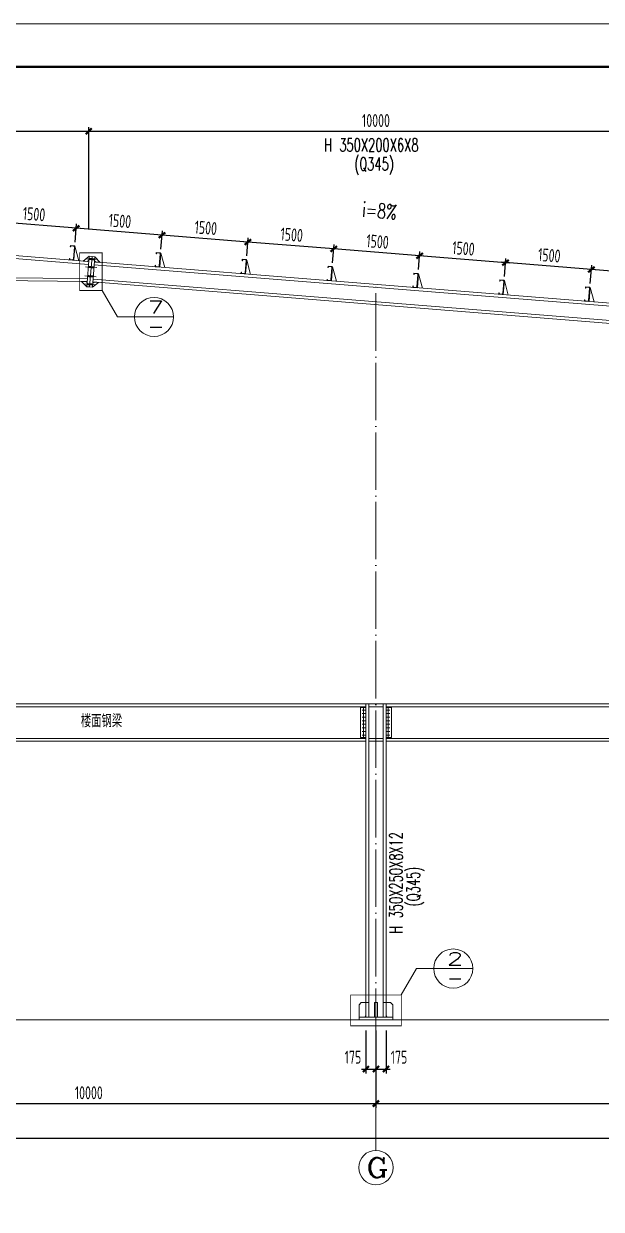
# Model space of a CAD drawing. Header units: millimetres. Extents: x 19781 to 898973, y -947928 to -267362.
# Drawn here: x 629156 to 649270, y -479210 to -437940 of the extents above; entities that cross this region are included whole.
import ezdxf

# ---------------------------------------------------------------- set-up
doc = ezdxf.new("R2010")
doc.units = ezdxf.units.MM
doc.header["$LTSCALE"] = 100
doc.linetypes.add('DOTE', pattern=[2.42, 2, -0.2, 0.02, -0.2])
doc.layers.get('0').update_dxf_attribs({"lineweight": 18})
for name, color, linetype, lineweight in [('10', 7, 'Continuous', 18), ('11', 3, 'Continuous', 18), ('114', 2, 'Continuous', 18), ('14', 2, 'Continuous', 18), ('2002', 2, 'Continuous', 18), ('AXIS', 3, 'Continuous', 18), ('AXIS_TEXT', 7, 'Continuous', 18), ('BORDER', 7, 'Continuous', 18), ('DIM', 3, 'Continuous', 18), ('DIM_IDEN', 3, 'Continuous', 18), ('DIM_SYMB', 3, 'Continuous', 18), ('DOTE', 1, 'DOTE', 18), ('J', 4, 'Continuous', 18), ('PUB_TEXT', 7, 'Continuous', 18), ('TEXT', 7, 'Continuous', 18)]:
    doc.layers.add(name, color=color, linetype=linetype, lineweight=lineweight)
doc.styles.add('_TCH_AXIS', font='complex.shx', dxfattribs={"bigfont": 'gbcbig.shx'})
doc.styles.add('_TCH_DIM', font='simplex.shx', dxfattribs={"bigfont": 'gbcbig.shx'})
doc.styles.add('_TCH_LABEL', font='complex.shx', dxfattribs={"bigfont": 'gbcbig.shx'})
doc.styles.add('COMPLEX', font='complex.shx', dxfattribs={"bigfont": 'gbcbig.shx'})
doc.styles.add('HZ1', font='txt.shx', dxfattribs={"bigfont": 'hztxt.shx'})
doc.styles.add('TSSD_REIN', font='tssdeng.shx', dxfattribs={"width": 0.7, "bigfont": 'hztxt.shx'})
doc.dimstyles.new('TSSD_100_100', dxfattribs={"dimtxt": 300, "dimasz": 100, "dimexe": 100, "dimexo": 250, "dimgap": 100, "dimtad": 1, "dimdec": 0, "dimzin": 0, "dimdsep": 46, "dimtxsty": 'TSSD_REIN', "dimblk": 'ARCHTICK', "dimcen": 0, "dimdle": 100, "dimclrt": 7, "dimadec": 0, "dimazin": 0, "dimtfac": 1, "dimtdec": 0, "dimtix": 1, "dimtmove": 2, "dimatfit": 3, "dimfxl": 1, "dimtolj": 1, "dimtzin": 0, "dimarcsym": 0})

# ---------------------------------------------------------------- blocks, each defined once
blk = doc.blocks.new('_ArchTick_0')
at = {"color": 0, "linetype": 'ByBlock'}
blk.add_lwpolyline([(-0.71, -0.71, 0.5, 0.5, 0), (0.71, 0.71, 0.5, 0.5, 0)], format="xyseb", dxfattribs=at)
blk = doc.blocks.new('*X524')
at = {"layer": 'DIM', "color": 0, "lineweight": -2, "ltscale": 100, "transparency": 16777216}
for p, q in [((621423, -445074), (621423, -441536)), ((631423, -445074), (631423, -441536)), ((621273, -441686), (631573, -441686))]:
    blk.add_line(p, q, dxfattribs=at)
at = {"layer": 'DIM', "color": 0, "lineweight": -2, "ltscale": 100, "transparency": 16777216, "xscale": 150, "yscale": 150, "zscale": 150, "rotation": 180}
blk.add_blockref('_ArchTick_0', (621423, -441686), dxfattribs=at)
at = {"layer": 'DIM', "color": 0, "lineweight": -2, "ltscale": 100, "transparency": 16777216, "xscale": 150, "yscale": 150, "zscale": 150}
blk.add_blockref('_ArchTick_0', (631423, -441686), dxfattribs=at)
at = {"layer": 'DIM', "color": 7, "ltscale": 100, "transparency": 16777216, "insert": (626423, -441311), "char_height": 450, "width": 3330, "attachment_point": 5, "style": 'TSSD_REIN'}
blk.add_mtext('5000', dxfattribs=at)
blk = doc.blocks.new('_ARCHTICK')
at = {"color": 0, "linetype": 'ByBlock', "const_width": 0.5}
blk.add_lwpolyline([(-0.5, -0.5), (0.5, 0.5)], dxfattribs=at)
blk = doc.blocks.new('*X525')
at = {"layer": 'DIM', "color": 0, "lineweight": -2, "ltscale": 100, "transparency": 16777216}
for p, q in [((631423, -445074), (631423, -441536)), ((651423, -445074), (651423, -441536)), ((631273, -441686), (651573, -441686))]:
    blk.add_line(p, q, dxfattribs=at)
at = {"layer": 'DIM', "color": 0, "lineweight": -2, "ltscale": 100, "transparency": 16777216, "xscale": 150, "yscale": 150, "zscale": 150, "rotation": 180}
blk.add_blockref('_ArchTick_0', (631423, -441686), dxfattribs=at)
at = {"layer": 'DIM', "color": 0, "lineweight": -2, "ltscale": 100, "transparency": 16777216, "xscale": 150, "yscale": 150, "zscale": 150}
blk.add_blockref('_ArchTick_0', (651423, -441686), dxfattribs=at)
at = {"layer": 'DIM', "color": 7, "ltscale": 100, "transparency": 16777216, "insert": (641423, -441311), "char_height": 450, "width": 4095, "attachment_point": 5, "style": 'TSSD_REIN'}
blk.add_mtext('10000', dxfattribs=at)
blk = doc.blocks.new('A$C006D4F7D')
for p, q in [((54, 200), (0, 0)), ((54, 200), (58, 200)), ((70, 6), (54, 200)), ((74, 6), (58, 205))]:
    blk.add_line(p, q)
at = {"layer": 'J'}
blk.add_lwpolyline([(128, 24), (128, 30), (132, 31), (134, 11), (74, 6), (58, 205), (118, 210), (119, 190), (115, 190), (115, 196, 0.414214), (104, 205), (72, 202, 0.414214), (63, 192), (77, 20, 0.414214), (87, 11), (119, 14, 0.414214)], format="xyb", close=True, dxfattribs=at)
blk = doc.blocks.new('*X546')
at = {"layer": 'DIM', "color": 0, "lineweight": -2, "ltscale": 100, "transparency": 16777216}
for p, q in [((631131, -445074), (627842, -444810)), ((627953, -445304), (628003, -444673)), ((630943, -445543), (630994, -444912))]:
    blk.add_line(p, q, dxfattribs=at)
at = {"layer": 'DIM', "color": 0, "lineweight": -2, "ltscale": 100, "transparency": 16777216, "xscale": 150, "yscale": 150, "zscale": 150}
for p, rotation in [((627992, -444822), 175.426080130035), ((630982, -445062), 355.426080130035)]:
    blk.add_blockref('_ArchTick_0', p, dxfattribs=dict(at, rotation=rotation))
at = {"layer": 'DIM', "color": 7, "ltscale": 100, "transparency": 16777216, "insert": (629517, -444568), "char_height": 450, "width": 3195, "attachment_point": 5, "rotation": 355.4261, "style": 'TSSD_REIN'}
blk.add_mtext('1500', dxfattribs=at)
blk = doc.blocks.new('*X547')
at = {"layer": 'DIM', "color": 0, "lineweight": -2, "ltscale": 100, "transparency": 16777216}
for p, q in [((634122, -445313), (630832, -445050)), ((630943, -445543), (630994, -444912)), ((633934, -445783), (633984, -445151))]:
    blk.add_line(p, q, dxfattribs=at)
at = {"layer": 'DIM', "color": 0, "lineweight": -2, "ltscale": 100, "transparency": 16777216, "xscale": 150, "yscale": 150, "zscale": 150}
for p, rotation in [((630982, -445062), 175.4260801300339), ((633972, -445301), 355.4260801300339)]:
    blk.add_blockref('_ArchTick_0', p, dxfattribs=dict(at, rotation=rotation))
at = {"layer": 'DIM', "color": 7, "ltscale": 100, "transparency": 16777216, "insert": (632507, -444807), "char_height": 450, "width": 3195, "attachment_point": 5, "rotation": 355.4261, "style": 'TSSD_REIN'}
blk.add_mtext('1500', dxfattribs=at)
blk = doc.blocks.new('*X548')
at = {"layer": 'DIM', "color": 0, "lineweight": -2, "ltscale": 100, "transparency": 16777216}
for p, q in [((637112, -445552), (633823, -445289)), ((633934, -445783), (633984, -445151)), ((636924, -446022), (636975, -445391))]:
    blk.add_line(p, q, dxfattribs=at)
at = {"layer": 'DIM', "color": 0, "lineweight": -2, "ltscale": 100, "transparency": 16777216, "xscale": 150, "yscale": 150, "zscale": 150}
for p, rotation in [((633972, -445301), 175.4260801300337), ((636963, -445540), 355.4260801300337)]:
    blk.add_blockref('_ArchTick_0', p, dxfattribs=dict(at, rotation=rotation))
at = {"layer": 'DIM', "color": 7, "ltscale": 100, "transparency": 16777216, "insert": (635498, -445047), "char_height": 450, "width": 3195, "attachment_point": 5, "rotation": 355.4261, "style": 'TSSD_REIN'}
blk.add_mtext('1500', dxfattribs=at)
blk = doc.blocks.new('*X549')
at = {"layer": 'DIM', "color": 0, "lineweight": -2, "ltscale": 100, "transparency": 16777216}
for p, q in [((640103, -445791), (636813, -445528)), ((636924, -446022), (636975, -445391)), ((639915, -446261), (639965, -445630))]:
    blk.add_line(p, q, dxfattribs=at)
at = {"layer": 'DIM', "color": 0, "lineweight": -2, "ltscale": 100, "transparency": 16777216, "xscale": 150, "yscale": 150, "zscale": 150}
for p, rotation in [((636963, -445540), 175.4260801300337), ((639953, -445779), 355.4260801300337)]:
    blk.add_blockref('_ArchTick_0', p, dxfattribs=dict(at, rotation=rotation))
at = {"layer": 'DIM', "color": 7, "ltscale": 100, "transparency": 16777216, "insert": (638488, -445286), "char_height": 450, "width": 3195, "attachment_point": 5, "rotation": 355.4261, "style": 'TSSD_REIN'}
blk.add_mtext('1500', dxfattribs=at)
blk = doc.blocks.new('*X550')
at = {"layer": 'DIM', "color": 0, "lineweight": -2, "ltscale": 100, "transparency": 16777216}
for p, q in [((639915, -446261), (639965, -445630)), ((643093, -446030), (639804, -445767)), ((642905, -446500), (642956, -445869))]:
    blk.add_line(p, q, dxfattribs=at)
at = {"layer": 'DIM', "color": 0, "lineweight": -2, "ltscale": 100, "transparency": 16777216, "xscale": 150, "yscale": 150, "zscale": 150}
for p, rotation in [((639953, -445779), 175.4260801300339), ((642944, -446019), 355.4260801300339)]:
    blk.add_blockref('_ArchTick_0', p, dxfattribs=dict(at, rotation=rotation))
at = {"layer": 'DIM', "color": 7, "ltscale": 100, "transparency": 16777216, "insert": (641478, -445525), "char_height": 450, "width": 3195, "attachment_point": 5, "rotation": 355.4261, "style": 'TSSD_REIN'}
blk.add_mtext('1500', dxfattribs=at)
blk = doc.blocks.new('*X551')
at = {"layer": 'DIM', "color": 0, "lineweight": -2, "ltscale": 100, "transparency": 16777216}
for p, q in [((646084, -446270), (642794, -446007)), ((642905, -446500), (642956, -445869)), ((645896, -446740), (645946, -446108))]:
    blk.add_line(p, q, dxfattribs=at)
at = {"layer": 'DIM', "color": 0, "lineweight": -2, "ltscale": 100, "transparency": 16777216, "xscale": 150, "yscale": 150, "zscale": 150}
for p, rotation in [((642944, -446019), 175.4260801300339), ((645934, -446258), 355.4260801300339)]:
    blk.add_blockref('_ArchTick_0', p, dxfattribs=dict(at, rotation=rotation))
at = {"layer": 'DIM', "color": 7, "ltscale": 100, "transparency": 16777216, "insert": (644469, -445764), "char_height": 450, "width": 3195, "attachment_point": 5, "rotation": 355.4261, "style": 'TSSD_REIN'}
blk.add_mtext('1500', dxfattribs=at)
blk = doc.blocks.new('*X552')
at = {"layer": 'DIM', "color": 0, "lineweight": -2, "ltscale": 100, "transparency": 16777216}
for p, q in [((645896, -446740), (645946, -446108)), ((649074, -446509), (645785, -446246)), ((648886, -446979), (648937, -446347))]:
    blk.add_line(p, q, dxfattribs=at)
at = {"layer": 'DIM', "color": 0, "lineweight": -2, "ltscale": 100, "transparency": 16777216, "xscale": 150, "yscale": 150, "zscale": 150}
for p, rotation in [((645934, -446258), 175.4260801300335), ((648925, -446497), 355.4260801300335)]:
    blk.add_blockref('_ArchTick_0', p, dxfattribs=dict(at, rotation=rotation))
at = {"layer": 'DIM', "color": 7, "ltscale": 100, "transparency": 16777216, "insert": (647459, -446004), "char_height": 450, "width": 3195, "attachment_point": 5, "rotation": 355.4261, "style": 'TSSD_REIN'}
blk.add_mtext('1500', dxfattribs=at)
blk = doc.blocks.new('*X553')
at = {"layer": 'DIM', "color": 0, "lineweight": -2, "ltscale": 100, "transparency": 16777216}
for p, q in [((652065, -446748), (648775, -446485)), ((648886, -446979), (648937, -446347)), ((651877, -447218), (651927, -446587))]:
    blk.add_line(p, q, dxfattribs=at)
at = {"layer": 'DIM', "color": 0, "lineweight": -2, "ltscale": 100, "transparency": 16777216, "xscale": 150, "yscale": 150, "zscale": 150}
for p, rotation in [((648925, -446497), 175.4260801300329), ((651915, -446736), 355.426080130033)]:
    blk.add_blockref('_ArchTick_0', p, dxfattribs=dict(at, rotation=rotation))
at = {"layer": 'DIM', "color": 7, "ltscale": 100, "transparency": 16777216, "insert": (650450, -446243), "char_height": 450, "width": 3195, "attachment_point": 5, "rotation": 355.4261, "style": 'TSSD_REIN'}
blk.add_mtext('1500', dxfattribs=at)
blk = doc.blocks.new('_AXISO')
blk.add_circle((0, 0), 0.5)
at = {"layer": 'AXIS_TEXT', "style": 'COMPLEX', "width": 1.04167}
blk.add_attdef('A', (-0.25, -0.28), '', height=0.56, dxfattribs=at)
blk = doc.blocks.new('*X557')
at = {"layer": 'DIM', "color": 0, "lineweight": -2, "ltscale": 100, "transparency": 16777216}
for p, q in [((581423, -475010), (581423, -476879)), ((661423, -475010), (661423, -476879)), ((581273, -476729), (661573, -476729))]:
    blk.add_line(p, q, dxfattribs=at)
at = {"layer": 'DIM', "color": 0, "lineweight": -2, "ltscale": 100, "transparency": 16777216, "xscale": 150, "yscale": 150, "zscale": 150, "rotation": 180}
blk.add_blockref('_ArchTick_0', (581423, -476729), dxfattribs=at)
at = {"layer": 'DIM', "color": 0, "lineweight": -2, "ltscale": 100, "transparency": 16777216, "xscale": 150, "yscale": 150, "zscale": 150}
blk.add_blockref('_ArchTick_0', (661423, -476729), dxfattribs=at)
at = {"layer": 'DIM', "color": 7, "ltscale": 100, "transparency": 16777216, "insert": (621423, -476354), "char_height": 450, "width": 4230, "attachment_point": 5, "style": 'TSSD_REIN'}
blk.add_mtext('40000', dxfattribs=at)
blk = doc.blocks.new('*X561')
at = {"layer": 'DIM', "color": 0, "lineweight": -2, "ltscale": 100, "transparency": 16777216}
for p, q in [((621423, -473810), (621423, -475679)), ((641423, -473810), (641423, -475679)), ((621273, -475529), (641573, -475529))]:
    blk.add_line(p, q, dxfattribs=at)
at = {"layer": 'DIM', "color": 0, "lineweight": -2, "ltscale": 100, "transparency": 16777216, "xscale": 150, "yscale": 150, "zscale": 150, "rotation": 180}
blk.add_blockref('_ArchTick_0', (621423, -475529), dxfattribs=at)
at = {"layer": 'DIM', "color": 0, "lineweight": -2, "ltscale": 100, "transparency": 16777216, "xscale": 150, "yscale": 150, "zscale": 150}
blk.add_blockref('_ArchTick_0', (641423, -475529), dxfattribs=at)
at = {"layer": 'DIM', "color": 7, "ltscale": 100, "transparency": 16777216, "insert": (631423, -475154), "char_height": 450, "width": 4095, "attachment_point": 5, "style": 'TSSD_REIN'}
blk.add_mtext('10000', dxfattribs=at)
blk = doc.blocks.new('*X562')
at = {"layer": 'DIM', "color": 0, "lineweight": -2, "ltscale": 100, "transparency": 16777216}
for p, q in [((641423, -473810), (641423, -475679)), ((661423, -473810), (661423, -475679)), ((641273, -475529), (661573, -475529))]:
    blk.add_line(p, q, dxfattribs=at)
at = {"layer": 'DIM', "color": 0, "lineweight": -2, "ltscale": 100, "transparency": 16777216, "xscale": 150, "yscale": 150, "zscale": 150, "rotation": 180}
blk.add_blockref('_ArchTick_0', (641423, -475529), dxfattribs=at)
at = {"layer": 'DIM', "color": 0, "lineweight": -2, "ltscale": 100, "transparency": 16777216, "xscale": 150, "yscale": 150, "zscale": 150}
blk.add_blockref('_ArchTick_0', (661423, -475529), dxfattribs=at)
at = {"layer": 'DIM', "color": 7, "ltscale": 100, "transparency": 16777216, "insert": (651423, -475154), "char_height": 450, "width": 4095, "attachment_point": 5, "style": 'TSSD_REIN'}
blk.add_mtext('10000', dxfattribs=at)
blk = doc.blocks.new('*X566')
at = {"layer": 'DIM', "color": 0, "lineweight": -2, "ltscale": 100, "transparency": 16777216}
for p, q in [((641423, -472992), (641423, -474479)), ((641773, -472992), (641773, -474479)), ((641273, -474329), (641923, -474329))]:
    blk.add_line(p, q, dxfattribs=at)
at = {"layer": 'DIM', "color": 0, "lineweight": -2, "ltscale": 100, "transparency": 16777216, "xscale": 150, "yscale": 150, "zscale": 150, "rotation": 180}
blk.add_blockref('_ArchTick_0', (641423, -474329), dxfattribs=at)
at = {"layer": 'DIM', "color": 0, "lineweight": -2, "ltscale": 100, "transparency": 16777216, "xscale": 150, "yscale": 150, "zscale": 150}
blk.add_blockref('_ArchTick_0', (641773, -474329), dxfattribs=at)
at = {"layer": 'DIM', "color": 7, "ltscale": 100, "transparency": 16777216, "insert": (642225, -473916), "char_height": 450, "width": 2295, "attachment_point": 5, "style": 'TSSD_REIN'}
blk.add_mtext('175', dxfattribs=at)
blk = doc.blocks.new('*X567')
at = {"layer": 'DIM', "color": 0, "lineweight": -2, "ltscale": 100, "transparency": 16777216}
for p, q in [((641073, -472992), (641073, -474479)), ((641423, -472992), (641423, -474479)), ((640923, -474329), (641573, -474329))]:
    blk.add_line(p, q, dxfattribs=at)
at = {"layer": 'DIM', "color": 0, "lineweight": -2, "ltscale": 100, "transparency": 16777216, "xscale": 150, "yscale": 150, "zscale": 150, "rotation": 180}
blk.add_blockref('_ArchTick_0', (641073, -474329), dxfattribs=at)
at = {"layer": 'DIM', "color": 0, "lineweight": -2, "ltscale": 100, "transparency": 16777216, "xscale": 150, "yscale": 150, "zscale": 150}
blk.add_blockref('_ArchTick_0', (641423, -474329), dxfattribs=at)
at = {"layer": 'DIM', "color": 7, "ltscale": 100, "transparency": 16777216, "insert": (640622, -473916), "char_height": 450, "width": 2295, "attachment_point": 5, "style": 'TSSD_REIN'}
blk.add_mtext('175', dxfattribs=at)

msp = doc.modelspace()

# ---------------------------------------------------------------- hatches: boundary and pattern name
at = {"layer": '10'}
for points in [[(640993.21, -461797.18), (640966.96, -461831.31), (640993.21, -461865.43), (641019.46, -461831.31)], [(641853.21, -461797.18), (641826.96, -461831.31), (641853.21, -461865.43), (641879.46, -461831.31)], [(640993.21, -461921.53), (640966.96, -461955.66), (640993.21, -461989.78), (641019.46, -461955.66)], [(640993.21, -462045.88), (640966.96, -462080.01), (640993.21, -462114.13), (641019.46, -462080.01)], [(640993.21, -462170.23), (640966.96, -462204.35), (640993.21, -462238.48), (641019.46, -462204.35)], [(641853.21, -461921.53), (641826.96, -461955.66), (641853.21, -461989.78), (641879.46, -461955.66)], [(641853.21, -462045.88), (641826.96, -462080.01), (641853.21, -462114.13), (641879.46, -462080.01)], [(641853.21, -462170.23), (641826.96, -462204.35), (641853.21, -462238.48), (641879.46, -462204.35)], [(640993.21, -462294.58), (640966.96, -462328.7), (640993.21, -462362.83), (641019.46, -462328.7)], [(640993.21, -462418.92), (640966.96, -462453.05), (640993.21, -462487.17), (641019.46, -462453.05)], [(640993.21, -462543.27), (640966.96, -462577.4), (640993.21, -462611.52), (641019.46, -462577.4)], [(641853.21, -462294.58), (641826.96, -462328.7), (641853.21, -462362.83), (641879.46, -462328.7)], [(641853.21, -462418.92), (641826.96, -462453.05), (641853.21, -462487.17), (641879.46, -462453.05)], [(641853.21, -462543.27), (641826.96, -462577.4), (641853.21, -462611.52), (641879.46, -462577.4)], [(640993.21, -462667.62), (640966.96, -462701.74), (640993.21, -462735.87), (641019.46, -462701.74)], [(641853.21, -462667.62), (641826.96, -462701.74), (641853.21, -462735.87), (641879.46, -462701.74)]]:
    msp.add_hatch(color=256, dxfattribs=at).paths.add_polyline_path(points, flags=0)

# ---------------------------------------------------------------- linework, layer by layer
at = {"layer": '10', "color": 253, "linetype": 'ByBlock'}
for p, q in [((640993.21, -461752.56), (640993.21, -461910.06)), ((641853.21, -461752.56), (641853.21, -461910.06)), ((641045.71, -461831.31), (640940.71, -461831.31)), ((641045.71, -461955.66), (640940.71, -461955.66)), ((641045.71, -462080.01), (640940.71, -462080.01)), ((641045.71, -462204.35), (640940.71, -462204.35)), ((640993.21, -461876.91), (640993.21, -462034.41)), ((640993.21, -462001.26), (640993.21, -462158.76)), ((640993.21, -462125.6), (640993.21, -462283.1)), ((641905.71, -461831.31), (641800.7, -461831.31)), ((641905.71, -461955.66), (641800.7, -461955.66)), ((641905.71, -462080.01), (641800.7, -462080.01)), ((641905.71, -462204.35), (641800.7, -462204.35)), ((641853.21, -461876.91), (641853.21, -462034.41)), ((641853.21, -462001.26), (641853.21, -462158.76)), ((641853.21, -462125.6), (641853.21, -462283.1)), ((641045.71, -462328.7), (640940.71, -462328.7)), ((641045.71, -462453.05), (640940.71, -462453.05)), ((641045.71, -462577.4), (640940.71, -462577.4)), ((640993.21, -462249.95), (640993.21, -462407.45)), ((640993.21, -462374.3), (640993.21, -462531.8)), ((640993.21, -462498.65), (640993.21, -462656.15)), ((640993.21, -462623), (640993.21, -462780.49)), ((641905.71, -462328.7), (641800.7, -462328.7)), ((641905.71, -462453.05), (641800.7, -462453.05)), ((641905.71, -462577.4), (641800.7, -462577.4)), ((641853.21, -462249.95), (641853.21, -462407.45)), ((641853.21, -462374.3), (641853.21, -462531.8)), ((641853.21, -462498.65), (641853.21, -462656.15)), ((641853.21, -462623), (641853.21, -462780.49)), ((641045.71, -462701.74), (640940.71, -462701.74)), ((641905.71, -462701.74), (641800.7, -462701.74))]:
    msp.add_line(p, q, dxfattribs=at)
at = {"layer": '11'}
for p, q in [((621423.21, -445416.53), (631423.21, -446216.53)), ((621423.21, -445516.85), (631415.23, -446316.21)), ((631614.6, -446332.16), (651215.86, -447900.26)), ((631622.57, -446232.47), (651223.82, -447800.58)), ((622023.21, -446719.3), (631375.38, -446814.37)), ((622023.21, -446819.3), (631367.38, -446914.3)), ((631566.74, -446930.24), (651168.03, -448498.35)), ((631574.72, -446830.56), (651176, -448398.67)), ((621823.21, -461616.53), (641073.21, -461616.53)), ((621823.21, -461716.53), (641073.21, -461716.53)), ((641073.21, -472516.53), (641073.21, -461616.53)), ((641073.21, -461616.53), (641173.21, -461616.53)), ((641073.21, -461616.53), (641073.21, -461716.53)), ((641173.21, -472516.53), (641173.21, -461616.53)), ((641673.21, -472516.53), (641673.21, -461616.53)), ((641673.21, -461616.53), (641773.21, -461616.53)), ((641773.21, -472516.53), (641773.21, -461616.53)), ((641773.21, -461616.53), (660523.21, -461616.53)), ((641773.21, -461716.53), (660523.21, -461716.53)), ((621823.21, -462816.53), (641073.21, -462816.53)), ((621823.21, -462916.53), (641073.21, -462916.53)), ((641073.21, -462816.53), (641073.21, -462916.53)), ((641773.21, -462816.53), (660523.21, -462816.53)), ((641773.21, -462916.53), (660523.21, -462916.53))]:
    msp.add_line(p, q, dxfattribs=at)
at = {"layer": '114', "color": 2, "linetype": 'ByBlock'}
for p, q in [((631330.7, -446118.84), (631729.42, -446150.74)), ((631308.37, -446397.95), (631707.1, -446429.85)), ((631282.87, -446716.68), (631681.59, -446748.59)), ((631260.52, -446996.04), (631659.24, -447027.94))]:
    msp.add_line(p, q, dxfattribs=at)
at = {"layer": '114', "color": 1}
for points in [[(631430.38, -446126.81, 70, 70, 0), (631629.75, -446142.76, 70, 70, 0)], [(631408.05, -446405.93, 70, 70, 0), (631607.42, -446421.88, 70, 70, 0)], [(631382.55, -446724.66, 70, 70, 0), (631581.91, -446740.61, 70, 70, 0)], [(631360.2, -447004.02, 70, 70, 0), (631559.57, -447019.97, 70, 70, 0)]]:
    msp.add_lwpolyline(points, format="xyseb", dxfattribs=at)
at = {"layer": '14'}
for p, q in [((631223.84, -446200.58), (631437.56, -446037.1)), ((631353.02, -447093.73), (631437.56, -446037.1)), ((631437.56, -446037.1), (631426.4, -446176.65)), ((631437.56, -446037.1), (631537.24, -446045.08)), ((631537.24, -446045.08), (631452.7, -447101.7)), ((631452.7, -447101.7), (631537.24, -446045.08)), ((631537.24, -446045.08), (631636.92, -446053.05)), ((631636.92, -446053.05), (631552.38, -447109.68)), ((631625.76, -446192.6), (631636.92, -446053.05)), ((631636.92, -446053.05), (631821.93, -446248.42)), ((631383.33, -446213.34), (631223.84, -446200.58)), ((631426.4, -446176.65), (631383.33, -446213.34)), ((631662.44, -446235.66), (631625.76, -446192.6)), ((631821.93, -446248.42), (631662.44, -446235.66)), ((631353.02, -447093.73), (631167.39, -446912.27)), ((631167.39, -446912.27), (631327.38, -446913.9)), ((631327.38, -446913.9), (631364.19, -446954.18)), ((631364.19, -446954.18), (631353.02, -447093.73)), ((631766.1, -446946.2), (631552.39, -447109.67)), ((631563.55, -446970.12), (631606.61, -446933.43)), ((631606.61, -446933.43), (631766.1, -446946.2)), ((631452.7, -447101.7), (631353.02, -447093.73)), ((631552.38, -447109.68), (631452.7, -447101.7)), ((631552.39, -447109.67), (631563.55, -446970.12)), ((641073.21, -461746.53), (640883.21, -461746.53)), ((640883.21, -461746.53), (640883.21, -462786.53)), ((641073.21, -462786.53), (641073.21, -461746.53)), ((641173.21, -461616.53), (641673.21, -461616.53)), ((641173.21, -461716.53), (641173.21, -461616.53)), ((641673.21, -461716.53), (641173.21, -461716.53)), ((641673.21, -461616.53), (641673.21, -461716.53)), ((641773.21, -462786.53), (641773.21, -461746.53)), ((641773.21, -461746.53), (641963.21, -461746.53)), ((641963.21, -461746.53), (641963.21, -462786.53)), ((640883.21, -462786.53), (641073.21, -462786.53)), ((641173.21, -462816.53), (641673.21, -462816.53)), ((641173.21, -462916.53), (641173.21, -462816.53)), ((641673.21, -462916.53), (641173.21, -462916.53)), ((641673.21, -462816.53), (641673.21, -462916.53)), ((641963.21, -462786.53), (641773.21, -462786.53)), ((640833.21, -472096.53), (640913.2, -472016.53)), ((640833.21, -472516.53), (640833.21, -472096.53)), ((640913.2, -472016.53), (641073.21, -472016.53)), ((641073.21, -472016.53), (641073.21, -472476.53)), ((641073.21, -472516.53), (641073.21, -472016.53)), ((641073.21, -472016.53), (641173.21, -472016.53)), ((641173.21, -472016.53), (641173.21, -472516.53)), ((641373.21, -472516.53), (641373.21, -472016.53)), ((641373.21, -472016.53), (641473.21, -472016.53)), ((641473.21, -472016.53), (641473.21, -472516.53)), ((641673.21, -472516.53), (641673.21, -472016.53)), ((641673.21, -472016.53), (641773.21, -472016.53)), ((641773.21, -472016.53), (641773.21, -472476.53)), ((641933.21, -472016.53), (641773.21, -472016.53)), ((641773.21, -472016.53), (641773.21, -472516.53)), ((642013.21, -472096.53), (641933.21, -472016.53)), ((642013.21, -472516.53), (642013.21, -472096.53)), ((640833.21, -472616.53), (640833.21, -472516.53)), ((640833.21, -472516.53), (642013.21, -472516.53)), ((641033.21, -472516.53), (640833.21, -472516.53)), ((641073.21, -472476.53), (641033.21, -472516.53)), ((641173.21, -472516.53), (641073.21, -472516.53)), ((641473.21, -472516.53), (641373.21, -472516.53)), ((641773.21, -472516.53), (641673.21, -472516.53)), ((641773.21, -472476.53), (641813.21, -472516.53)), ((641813.21, -472516.53), (642013.21, -472516.53)), ((642013.21, -472516.53), (642013.21, -472616.53)), ((642013.21, -472616.53), (640833.21, -472616.53))]:
    msp.add_line(p, q, dxfattribs=at)
at = {"layer": '2002', "ltscale": 100}
msp.add_line((580673.21, -472616.53), (662992.21, -472616.53), dxfattribs=at)
at = {"layer": 'AXIS'}
msp.add_line((641423.21, -473524.53), (641423.21, -477159.53), dxfattribs=at)
at = {"layer": 'BORDER'}
msp.add_lwpolyline([(571798, -500940), (571798, -437940), (705448, -437940), (705448, -500940)], close=True, dxfattribs=at)
msp.add_lwpolyline([(575548, -499440, 75, 75, 0), (575548, -439440, 75, 75, 0), (703948, -439440, 75, 75, 0), (703948, -499440, 75, 75, 0)], format="xyseb", close=True, dxfattribs=at)
at = {"layer": 'DIM_IDEN'}
for p, q in [((632416.93, -448147.61), (631885.69, -447228.53)), ((634374.78, -448147.61), (632416.93, -448147.61)), ((642837.93, -470829.75), (642306.69, -471748.84)), ((644795.78, -470829.75), (642837.93, -470829.75))]:
    msp.add_line(p, q, dxfattribs=at)
for centre in [(633693.87, -448147.61), (644114.87, -470829.75)]:
    msp.add_circle(centre, 680.91, dxfattribs=at)
at = {"layer": 'DIM_SYMB'}
msp.add_lwpolyline([(640510.96, -444792.48, 0, 0, 0), (642496.81, -444950.08, 140.08, 0, 0), (643020.46, -444991.64, 0, 0, 0)], format="xyseb", dxfattribs=at)
at = {"layer": 'DOTE', "linetype": 'DOTE', "ltscale": 10}
msp.add_line((641423.21, -473524.53), (641423.21, -447016.53), dxfattribs=at)
at = {"layer": 'PUB_TEXT'}
for points in [[(631885.69, -447228.53, 30, 30, 0), (631106.21, -447228.53, 30, 30, 0), (631106.21, -445916.84, 30, 30, 0), (631885.69, -445916.84, 30, 30, 0)], [(642306.69, -472823.53, 30, 30, 0), (640541.21, -472823.53, 30, 30, 0), (640541.21, -471748.84, 30, 30, 0), (642306.69, -471748.84, 30, 30, 0)]]:
    msp.add_lwpolyline(points, format="xyseb", close=True, dxfattribs=at)

# ---------------------------------------------------------------- block references
at = {"linetype": 'Continuous', "xscale": -2.507021293975414, "yscale": 2.507021294208243, "zscale": 2.507021293911778, "rotation": 1.390147996715996e-06}
for p in [(631077.89, -446188.9), (634068.33, -446428.14), (637058.78, -446667.37), (640049.22, -446906.61), (643039.67, -447145.84), (646030.12, -447385.08), (649020.56, -447624.32)]:
    msp.add_blockref('A$C006D4F7D', p, dxfattribs=at)
at = {"layer": 'AXIS'}
ref = msp.add_blockref('_AXISO', (641423.21, -477759.53), dxfattribs=dict(at, xscale=1200, yscale=1200, zscale=1200))
ref.add_attrib('A', 'G', (641083.8, -478098.94), dxfattribs={"layer": 'AXIS_TEXT', "height": 678.82, "style": '_TCH_AXIS', "width": 1.16667})

# ---------------------------------------------------------------- texts
at = {"style": 'HZ1', "width": 0.65}
msp.add_text('(Q345)', height=450, dxfattribs=at).set_placement((640666.6, -443045.72))
msp.add_text('(Q345)', height=450, rotation=90, dxfattribs=at).set_placement((642949.76, -468660.95))
at = {"insert": (639610.21, -442384.87), "char_height": 450, "width": 3980.0893, "attachment_point": 7, "style": 'HZ1'}
msp.add_mtext('{\\W0.65;H 350X200X6X8}', dxfattribs=at)
at = {"insert": (642342.71, -469619.03), "char_height": 450, "width": 4168.125, "attachment_point": 7, "rotation": 90, "style": 'HZ1'}
msp.add_mtext('{\\W0.65;H 350X250X8X12}', dxfattribs=at)
at = {"layer": 'PUB_TEXT', "style": '_TCH_DIM', "width": 0.705882}
msp.add_text('i=8%', height=510.281, rotation=355.462227, dxfattribs=at).set_placement((640927.52, -444659.86))
at = {"layer": 'PUB_TEXT', "style": '_TCH_LABEL'}
for s, width, p in [('7', 1.5, (633470.41, -448033.3)), ('-', 1.16667, (633470.41, -448692.35)), ('2', 1.5, (643891.41, -470715.44)), ('-', 1.16667, (643891.41, -471374.49))]:
    msp.add_text(s, height=446.93, dxfattribs=dict(at, width=width)).set_placement(p)
at = {"layer": 'TEXT', "lineweight": 5, "style": 'TSSD_REIN', "width": 0.8}
msp.add_text('楼面钢梁', height=450, dxfattribs=at).set_placement((631147.63, -462434.79))

# ---------------------------------------------------------------- dimensions: what is measured, and where the dimension line sits
at = {"layer": 'DIM', "ltscale": 100}
for base, p1, p2, text, picture, middle in [((631423.21, -441685.88), (621423.21, -445449.31), (631423.21, -445449.31), '5000', '*X524', (626423.21, -441310.88)), ((651423.21, -441685.88), (631423.21, -445449.31), (651423.21, -445449.31), '10000', '*X525', (641423.21, -441310.88)), ((641423.21, -475528.83), (621423.21, -473434.53), (641423.21, -473434.53), '10000', '*X561', (631423.21, -475153.83)), ((661423.21, -476728.83), (581423.21, -474634.53), (661423.21, -474634.53), '40000', '*X557', (621423.21, -476353.83))]:
    dim = msp.add_linear_dim(base=base, p1=p1, p2=p2, text=text, dimstyle='TSSD_100_100', override={"dimscale": 1.5, "dimsah": 1}, dxfattribs=at)
    dim.commit()
    dim.dimension.update_dxf_attribs({"geometry": picture, "text_midpoint": middle})
for base, p1, p2, angle, text, picture, middle in [((627991.51, -444822.33), (630913.51, -445917.18), (627923.06, -445677.94), 175.42608, '1500', '*X546', (629516.64, -444568.14)), ((630981.96, -445061.57), (633903.96, -446156.42), (630913.51, -445917.18), 175.42608, '1500', '*X547', (632507.09, -444807.38)), ((633972.41, -445300.8), (636894.4, -446395.65), (633903.96, -446156.42), 175.42608, '1500', '*X548', (635497.53, -445046.61)), ((636962.85, -445540.04), (639884.85, -446634.89), (636894.4, -446395.65), 175.42608, '1500', '*X549', (638487.98, -445285.85)), ((639953.3, -445779.27), (642875.29, -446874.12), (639884.85, -446634.89), 175.42608, '1500', '*X550', (641478.42, -445525.09)), ((642943.74, -446018.51), (645865.74, -447113.36), (642875.29, -446874.12), 175.42608, '1500', '*X551', (644468.87, -445764.32)), ((645934.19, -446257.74), (648856.19, -447352.59), (645865.74, -447113.36), 175.42608, '1500', '*X552', (647459.32, -446003.56)), ((648924.63, -446496.98), (651846.63, -447591.83), (648856.19, -447352.59), 175.42608, '1500', '*X553', (650449.76, -446242.79)), ((661423.21, -475528.83), (641423.21, -473434.53), (661423.21, -473434.53), 0, '10000', '*X562', (651423.21, -475153.83))]:
    dim = msp.add_linear_dim(base=base, p1=p1, p2=p2, angle=angle, text=text, dimstyle='TSSD_100_100', override={"dimscale": 1.5, "dimsah": 1}, dxfattribs=at)
    dim.commit()
    dim.dimension.update_dxf_attribs({"geometry": picture, "text_midpoint": middle})
for base, p1, p2, picture, middle in [((641423.21, -474328.83), (641073.21, -472616.53), (641423.21, -472616.53), '*X567', (640621.57, -473916.33)), ((641773.21, -474328.83), (641423.21, -472616.53), (641773.21, -472616.53), '*X566', (642224.84, -473916.33))]:
    dim = msp.add_linear_dim(base=base, p1=p1, p2=p2, text='175', dimstyle='TSSD_100_100', override={"dimscale": 1.5, "dimsah": 1}, dxfattribs=at)
    dim.commit()
    dim.dimension.update_dxf_attribs({"geometry": picture, "text_midpoint": middle, "dimtype": 160})

doc.saveas('drawing.dxf')
